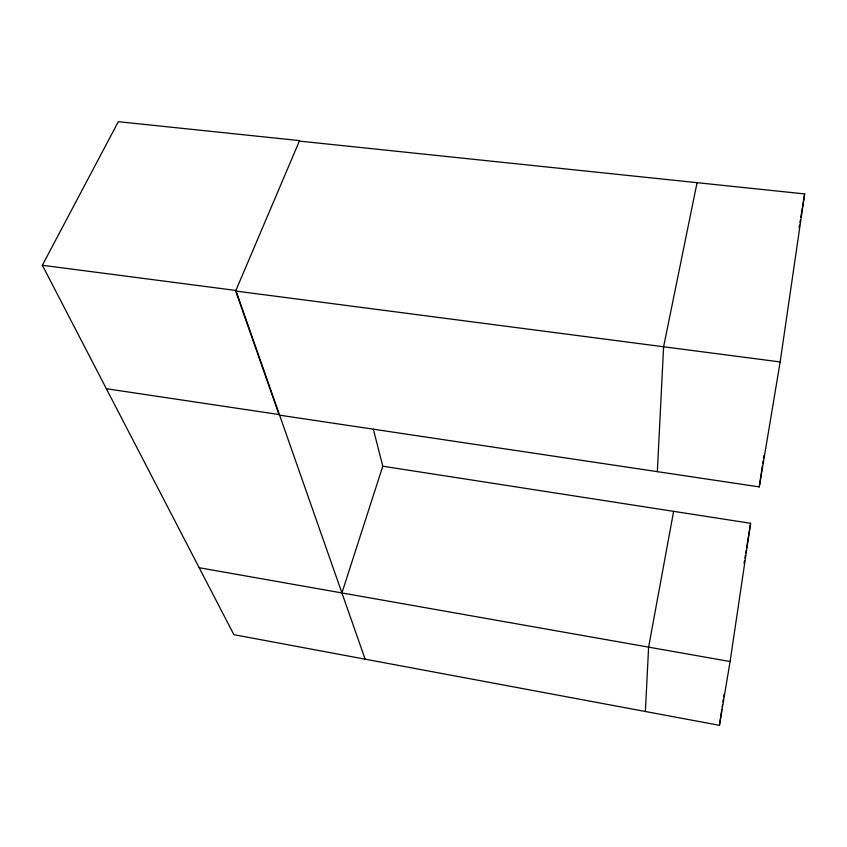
<?xml version="1.0" encoding="UTF-8"?>
<svg xmlns="http://www.w3.org/2000/svg" width="847" height="847" viewBox="0 0 847 847"><rect width="100%" height="100%" fill="white"/><g stroke="black" fill="none" stroke-linecap="round" stroke-linejoin="round"><path stroke-width="1.27" d="M657.346 471.663L663.603 346.762L697.06 182.677M645.382 711.491L648.611 647.14L673.63 511.355M373.347 429.249L382.791 466.21L750.622 523.298L730.093 661.539L719.431 725.318L233.888 634.678L42.35 265.27L118.315 121.682L299.563 140.613L235.646 291.029L279.192 415.115L759.272 486.898L762.342 466.062M762.724 463.457L763.105 460.853M763.486 458.248L763.867 455.633M759.272 486.898L780.151 361.944L804.65 193.921L299.351 141.1M719.431 725.318L721.76 709.744M722.142 707.15L722.533 704.556M722.914 701.962L723.306 699.357M723.687 696.763L724.079 694.169M744.068 563.287L744.481 560.703M744.905 558.131L745.328 555.547M745.752 552.964L746.175 550.391M746.599 547.808L750.622 523.298M799.102 227.758L799.526 225.154M799.949 222.549L800.383 219.955M800.807 217.351L804.65 193.921M341.923 592.942L382.791 466.21M42.35 265.27L235.89 290.457L278.959 413.336M235.646 291.029L780.151 361.944M106.362 388.72L279.394 414.585L365.142 659.178M199.172 567.723L730.093 661.539"/></g></svg>
